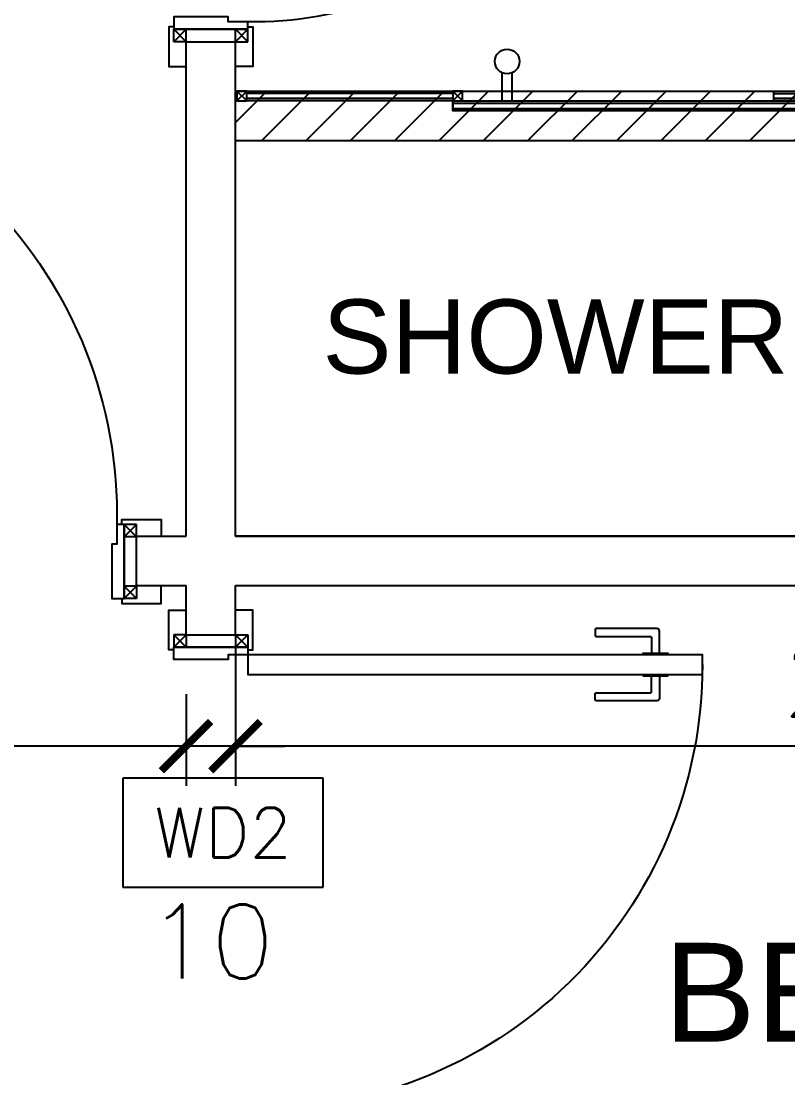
# Model space of a CAD drawing. Header units: centimetres. Extents: x -2093 to 438, y -64 to 4985.
# Drawn here: x -873.4 to -718.2, y 1848.4 to 2062.2 of the extents above; entities that cross this region are included whole.
import ezdxf
from ezdxf.xclip import XClip

# ---------------------------------------------------------------- set-up
doc = ezdxf.new("R2010")
doc.units = ezdxf.units.CM
doc.header["$LTSCALE"] = 100
doc.header["$MEASUREMENT"] = 0
doc.header["$XCLIPFRAME"] = 0
for name, color, linetype in [('A0-01 FLOOR PLANS$0$DIM IN', 1, 'Continuous'), ('A0-01 FLOOR PLANS$0$DOOR', 1, 'Continuous'), ('A0-01 FLOOR PLANS$0$ID_Flooring_01', 123, 'Continuous'), ('A0-01 FLOOR PLANS$0$TEXT', 3, 'Continuous'), ('A0-01 FLOOR PLANS$0$TEXT-SCHED', 3, 'Continuous'), ('A0-01 FLOOR PLANS$0$THRESHOLD', 8, 'Continuous'), ('A0-01 FLOOR PLANS$0$TILE', 252, 'Continuous'), ('A0-01 FLOOR PLANS$0$WALL-01', 7, 'Continuous'), ('DIM IN', 1, 'Continuous')]:
    doc.layers.add(name, color=color, linetype=linetype)
doc.styles.add('A0-01 FLOOR PLANS$0$22', font='romans.shx')
doc.styles.add('A0-01 FLOOR PLANS$0$A0-01 GROUND FLOOR PLAN - For Entry modification$0$ROMANS', font='romans')
doc.styles.add('A0-01 FLOOR PLANS$0$ART-PS-1', font='arial.ttf', dxfattribs={"height": 20})
doc.dimstyles.new('A0-01 FLOOR PLANS$0$100', dxfattribs={"dimtxt": 15, "dimasz": 10, "dimexe": 8, "dimexo": 12, "dimgap": 6, "dimtad": 1, "dimdec": 0, "dimzin": 0, "dimdsep": 46, "dimtxsty": 'A0-01 FLOOR PLANS$0$22', "dimblk": 'A0-01 FLOOR PLANS$0$_ARCHTICK', "dimcen": 30, "dimdle": 8, "dimclrd": 1, "dimclre": 1, "dimclrt": 2, "dimadec": 0, "dimazin": 0, "dimtfac": 1, "dimtdec": 0, "dimtmove": 2, "dimatfit": 3, "dimldrblk": 'A0-01 FLOOR PLANS$0$_OBLIQUE', "dimfxl": 100, "dimtolj": 1, "dimtzin": 0, "dimarcsym": 0})
doc.dimstyles.new('A0-01 FLOOR PLANS$0$A0-01 GROUND FLOOR PLAN - For Entry modification$0$text', dxfattribs={"dimtxt": 18, "dimasz": 10, "dimexe": 10, "dimexo": 10, "dimgap": -6, "dimtad": 1, "dimtih": 1, "dimtoh": 1, "dimdec": 0, "dimdsep": 46, "dimtxsty": 'A0-01 FLOOR PLANS$0$A0-01 GROUND FLOOR PLAN - For Entry modification$0$ROMANS', "dimblk1": 'A0-01 FLOOR PLANS$0$A0-01 GROUND FLOOR PLAN - For Entry modification$0$_ARCHTICK', "dimblk2": 'A0-01 FLOOR PLANS$0$A0-01 GROUND FLOOR PLAN - For Entry modification$0$_ARCHTICK', "dimsah": 1, "dimcen": 25, "dimdle": 10, "dimse1": 1, "dimse2": 1, "dimsd1": 1, "dimsd2": 1, "dimclrd": 1, "dimclre": 1, "dimclrt": 2, "dimadec": 0, "dimazin": 0, "dimtfac": 1, "dimtdec": 0, "dimtmove": 2, "dimatfit": 3, "dimldrblk": 'A0-01 FLOOR PLANS$0$A0-01 GROUND FLOOR PLAN - For Entry modification$0$_ARCHTICK', "dimfxl": 1, "dimtolj": 1, "dimtzin": 0, "dimarcsym": 0})

# ---------------------------------------------------------------- blocks, each defined once
blk = doc.blocks.new('A0-01 FLOOR PLANS$0$A$C1495f67d')
at = {"layer": 'A0-01 FLOOR PLANS$0$THRESHOLD', "transparency": 33554687}
h = blk.add_hatch(dxfattribs=at)
h.set_pattern_fill('ANSI31', color=256, scale=2, angle=360)
h.set_pattern_definition([(45, (3770.114, -2873.269), (-4.490128, 4.490128), [])])
h.paths.add_polyline_path([(-190, 0), (0, 0), (0, -10), (-190, -10)])
at = {"layer": 'A0-01 FLOOR PLANS$0$DOOR'}
for p, q in [((-190, -10), (-188, -8)), ((-190, -8), (-188, -10)), ((-55.97, -8), (-55.97, -13.71)), ((-53.97, -8), (-53.97, -13.71)), ((-43.97, -10), (-45.97, -8)), ((-43.97, -8), (-45.97, -10)), ((-43.97, -8.5), (-2.27, -8.5)), ((-0.27, -10), (-2.27, -8)), ((-0.27, -8), (-2.27, -10)), ((-43.97, -9.5), (-2.27, -9.5))]:
    blk.add_line(p, q, dxfattribs=at)
for points in [[(-45.97, -8), (-123.97, -8), (-123.97, -6), (-43.97, -6), (-43.97, -8)], [(-188, -8), (-108.97, -8), (-108.97, -10), (-188, -10)]]:
    blk.add_lwpolyline(points, dxfattribs=at)
for points in [[(-188, -8), (-188, -10), (-190, -10), (-190, -8)], [(-188, -9.5), (-188, -8.5), (-108.97, -8.5), (-108.97, -9.5)], [(-43.97, -7.5), (-43.97, -6.5), (-123.97, -6.5), (-123.97, -7.5)], [(-45.97, -8), (-45.97, -10), (-43.97, -10), (-43.97, -8)], [(-43.97, -8), (-2.27, -8), (-2.27, -10), (-43.97, -10)], [(-2.27, -8), (-2.27, -10), (-0.27, -10), (-0.27, -8)]]:
    blk.add_lwpolyline(points, close=True, dxfattribs=at)
blk.add_circle((-54.97, -16), 2.5, dxfattribs=at)
at = {"layer": 'A0-01 FLOOR PLANS$0$TILE', "color": 8}
for p, q in [((0, 0), (-190, 0)), ((0, -10), (-190, -10))]:
    blk.add_line(p, q, dxfattribs=at)
blk = doc.blocks.new('*D222')
at = {"layer": 'A0-01 FLOOR PLANS$0$TEXT-SCHED', "color": 1, "lineweight": -2, "transparency": 16777216}
for p, q in [((-812.23, 1909.01), (-852.8, 1909.01)), ((-852.8, 1909.01), (-852.8, 1887.01)), ((-812.23, 1887.01), (-812.23, 1909.01)), ((-852.8, 1887.01), (-812.23, 1887.01))]:
    blk.add_line(p, q, dxfattribs=at)
at = {"layer": 'Defpoints', "color": 0, "transparency": 16777216}
blk.add_point((-832.51, 1898.01), dxfattribs=at)
blk.add_point((-832.51, 1898.01), dxfattribs=at)
blk.add_point((-832.51, 1898.01), dxfattribs=at)
at = {"layer": 'A0-01 FLOOR PLANS$0$TEXT-SCHED', "color": 2, "transparency": 16777216, "insert": (-832.51, 1898.01), "char_height": 8, "width": 47.1429, "attachment_point": 5, "style": 'A0-01 FLOOR PLANS$0$A0-01 GROUND FLOOR PLAN - For Entry modification$0$ROMANS'}
blk.add_mtext('\\A1;{\\H1.25x;WD2}', dxfattribs=at)
blk = doc.blocks.new('A0-01 FLOOR PLANS$0$A0-01 GROUND FLOOR PLAN - For Entry modification$0$_ARCHTICK')
at = {"color": 0, "linetype": 'ByBlock', "const_width": 0.15}
blk.add_lwpolyline([(-0.5, -0.5), (0.5, 0.5)], dxfattribs=at)
blk = doc.blocks.new('A0-01 FLOOR PLANS$0$_ARCHTICK')
at = {"color": 0, "linetype": 'ByBlock', "const_width": 0.15}
blk.add_lwpolyline([(-0.5, -0.5), (0.5, 0.5)], dxfattribs=at)
blk = doc.blocks.new('*D218')
at = {"layer": 'A0-01 FLOOR PLANS$0$DIM IN', "color": 1, "lineweight": -2, "transparency": 16777216}
for p, q in [((-570, 1941), (-570, 1907.5)), ((-830, 1936), (-830, 1907.5)), ((-562, 1915.5), (-838, 1915.5))]:
    blk.add_line(p, q, dxfattribs=at)
at = {"layer": 'Defpoints', "color": 0, "transparency": 16777216}
for p in [(-570, 1953), (-830, 1948), (-830, 1915.5)]:
    blk.add_point(p, dxfattribs=at)
at = {"layer": 'A0-01 FLOOR PLANS$0$DIM IN', "color": 1, "lineweight": -2, "transparency": 16777216, "xscale": 10, "yscale": 10, "zscale": 10, "rotation": 180}
blk.add_blockref('A0-01 FLOOR PLANS$0$_ARCHTICK', (-830, 1915.5), dxfattribs=at)
at = {"layer": 'A0-01 FLOOR PLANS$0$DIM IN', "color": 1, "lineweight": -2, "transparency": 16777216, "xscale": 10, "yscale": 10, "zscale": 10}
blk.add_blockref('A0-01 FLOOR PLANS$0$_ARCHTICK', (-570, 1915.5), dxfattribs=at)
at = {"layer": 'A0-01 FLOOR PLANS$0$DIM IN', "color": 2, "transparency": 16777216, "insert": (-700, 1929), "char_height": 15, "attachment_point": 5, "style": 'A0-01 FLOOR PLANS$0$22'}
blk.add_mtext('\\A1;260', dxfattribs=at)
blk = doc.blocks.new('A0-01 FLOOR PLANS$0$_OBLIQUE')
at = {"color": 0, "linetype": 'ByBlock'}
blk.add_line((-0.5, -0.5), (0.5, 0.5), dxfattribs=at)
blk = doc.blocks.new('*D360')
at = {"layer": 'A0-01 FLOOR PLANS$0$DIM IN', "color": 1, "lineweight": -2, "transparency": 16777216}
for p, q in [((-840, 1926), (-840, 1907.5)), ((-830, 1926), (-830, 1907.5)), ((-840, 1915.5), (-850, 1915.5)), ((-830, 1915.5), (-840, 1915.5)), ((-830, 1915.5), (-820, 1915.5))]:
    blk.add_line(p, q, dxfattribs=at)
at = {"layer": 'Defpoints', "color": 0, "transparency": 16777216}
for p in [(-840, 1938), (-830, 1938), (-840, 1915.5)]:
    blk.add_point(p, dxfattribs=at)
at = {"layer": 'A0-01 FLOOR PLANS$0$DIM IN', "color": 1, "lineweight": -2, "transparency": 16777216, "xscale": 10, "yscale": 10, "zscale": 10}
blk.add_blockref('A0-01 FLOOR PLANS$0$_ARCHTICK', (-840, 1915.5), dxfattribs=at)
at = {"layer": 'A0-01 FLOOR PLANS$0$DIM IN', "color": 1, "lineweight": -2, "transparency": 16777216, "xscale": 10, "yscale": 10, "zscale": 10, "rotation": 180}
blk.add_blockref('A0-01 FLOOR PLANS$0$_ARCHTICK', (-830, 1915.5), dxfattribs=at)
at = {"layer": 'A0-01 FLOOR PLANS$0$DIM IN', "color": 2, "transparency": 16777216, "insert": (-835, 1876), "char_height": 15, "attachment_point": 5, "style": 'A0-01 FLOOR PLANS$0$22'}
blk.add_mtext('\\A1;10', dxfattribs=at)
blk = doc.blocks.new('*D361')
at = {"layer": 'A0-01 FLOOR PLANS$0$DIM IN', "color": 1, "lineweight": -2, "transparency": 16777216}
for p, q in [((-960, 1927.5), (-960, 1923.5)), ((-840, 1926), (-840, 1907.5)), ((-832, 1915.5), (-968, 1915.5))]:
    blk.add_line(p, q, dxfattribs=at)
at = {"layer": 'Defpoints', "color": 0, "transparency": 16777216}
for p in [(-840, 1938), (-960, 1915.5), (-960, 1915.5)]:
    blk.add_point(p, dxfattribs=at)
at = {"layer": 'A0-01 FLOOR PLANS$0$DIM IN', "color": 1, "lineweight": -2, "transparency": 16777216, "xscale": 10, "yscale": 10, "zscale": 10, "rotation": 180}
blk.add_blockref('A0-01 FLOOR PLANS$0$_ARCHTICK', (-960, 1915.5), dxfattribs=at)
at = {"layer": 'A0-01 FLOOR PLANS$0$DIM IN', "color": 1, "lineweight": -2, "transparency": 16777216, "xscale": 10, "yscale": 10, "zscale": 10}
blk.add_blockref('A0-01 FLOOR PLANS$0$_ARCHTICK', (-840, 1915.5), dxfattribs=at)
at = {"layer": 'A0-01 FLOOR PLANS$0$DIM IN', "color": 2, "transparency": 16777216, "insert": (-900, 1929), "char_height": 15, "attachment_point": 5, "style": 'A0-01 FLOOR PLANS$0$22'}
blk.add_mtext('\\A1;120', dxfattribs=at)
blk = doc.blocks.new('A0-01 FLOOR PLANS$0$DOOR 25CM')
at = {"layer": 'A0-01 FLOOR PLANS$0$DOOR'}
blk.add_lwpolyline([(-4739.05, 1353.5), (-4735.05, 1353.5), (-4735.05, 1261.5), (-4739.05, 1261.5)], close=True, dxfattribs=at)
for points in [[(-4739.35, 1344.8), (-4743.85, 1344.8, 0.414214), (-4744.35, 1344.3), (-4744.35, 1332, 0.414214), (-4744.15, 1331.8), (-4742.95, 1331.8, 0.414214), (-4742.75, 1332), (-4742.75, 1343, -0.414214), (-4742.55, 1343.2), (-4739.35, 1343.2)], [(-4734.75, 1344.8), (-4730.26, 1344.8, -0.414214), (-4729.76, 1344.3), (-4729.76, 1332, -0.414214), (-4729.96, 1331.8), (-4731.16, 1331.8, -0.414214), (-4731.36, 1332), (-4731.36, 1343, 0.414214), (-4731.56, 1343.2), (-4734.75, 1343.2)]]:
    blk.add_lwpolyline(points, format="xyb", dxfattribs=at)
for points in [[(-4739.05, 1341.5), (-4739.35, 1341.5), (-4739.35, 1346.5), (-4739.05, 1346.5)], [(-4735.05, 1341.5), (-4734.75, 1341.5), (-4734.75, 1346.5), (-4735.05, 1346.5)]]:
    blk.add_lwpolyline(points, dxfattribs=at)
blk.add_arc((-4737.11, 1263.56), 89.94, 89.9604, 181.3128, dxfattribs=at)
blk = doc.blocks.new('A0-01 FLOOR PLANS$0$90-10')
at = {"layer": 'A0-01 FLOOR PLANS$0$DOOR', "linetype": 'Continuous'}
for p, q in [((9747.9, -4467.93), (9747.9, -4470.43)), ((9857.88, -4467.93), (9857.88, -4470.43)), ((9747.9, -4482.93), (9747.9, -4480.43)), ((9755.4, -4482.93), (9755.4, -4480.43)), ((9850.38, -4482.93), (9850.38, -4480.43)), ((9857.88, -4482.93), (9857.88, -4480.43))]:
    blk.add_line(p, q, dxfattribs=at)
at = {"layer": 'A0-01 FLOOR PLANS$0$DOOR'}
for p, q in [((9752.9, -4470.43), (9752.9, -4467.93)), ((9752.9, -4467.93), (9755.4, -4467.93)), ((9755.4, -4467.93), (9752.9, -4470.43)), ((9755.4, -4470.43), (9752.9, -4467.93)), ((9852.88, -4467.93), (9850.38, -4467.93)), ((9850.38, -4467.93), (9852.88, -4470.43)), ((9850.38, -4470.43), (9852.88, -4467.93)), ((9852.88, -4470.43), (9852.88, -4467.93)), ((9752.9, -4470.43), (9755.4, -4470.43)), ((9852.88, -4470.43), (9850.38, -4470.43)), ((9752.9, -4480.43), (9752.9, -4482.93)), ((9755.4, -4482.93), (9752.9, -4480.43)), ((9755.4, -4480.43), (9752.9, -4482.93)), ((9752.9, -4480.43), (9755.4, -4480.43)), ((9850.38, -4482.93), (9852.88, -4480.43)), ((9850.38, -4480.43), (9852.88, -4482.93)), ((9852.88, -4480.43), (9850.38, -4480.43)), ((9852.88, -4480.43), (9852.88, -4482.93)), ((9752.9, -4482.93), (9755.4, -4482.93)), ((9852.88, -4482.93), (9850.38, -4482.93))]:
    blk.add_line(p, q, dxfattribs=at)
for points in [[(9755.9, -4467.93), (9755.9, -4466.93), (9747.9, -4466.93), (9747.9, -4467.93)], [(9849.88, -4467.93), (9849.88, -4466.93), (9857.88, -4466.93), (9857.88, -4467.93)], [(9755.4, -4467.93), (9755.4, -4482.93)], [(9755.4, -4467.93), (9756.9, -4467.93), (9756.9, -4471.93), (9757.9, -4471.93), (9757.9, -4482.93), (9755.4, -4482.93), (9755.4, -4467.93)], [(9850.38, -4467.93), (9848.88, -4467.93), (9848.88, -4471.93), (9847.88, -4471.93), (9847.88, -4482.93), (9850.38, -4482.93), (9850.38, -4467.93)], [(9850.38, -4467.93), (9850.38, -4482.93)], [(9755.9, -4482.93), (9755.9, -4483.93), (9747.9, -4483.93), (9747.9, -4482.93)], [(9849.88, -4482.93), (9849.88, -4483.93), (9857.88, -4483.93), (9857.88, -4482.93)]]:
    blk.add_lwpolyline(points, dxfattribs=at)
at = {"layer": 'A0-01 FLOOR PLANS$0$DOOR', "linetype": 'Continuous', "xscale": -1}
blk.add_blockref('A0-01 FLOOR PLANS$0$DOOR 25CM', (5021.85, -5729.43), dxfattribs=at)
blk = doc.blocks.new('A0-01 FLOOR PLANS$0$70-100')
at = {"layer": 'A0-01 FLOOR PLANS$0$DOOR', "linetype": 'Continuous'}
for p, q in [((-5, 12.5), (-5, 10)), ((84.98, 12.5), (84.98, 10)), ((-5, -2.5), (-5, 0)), ((84.98, -2.5), (84.98, 0)), ((2.5, -2.5), (2.5, 0)), ((77.48, -2.5), (77.48, 0))]:
    blk.add_line(p, q, dxfattribs=at)
at = {"layer": 'A0-01 FLOOR PLANS$0$DOOR'}
for p, q in [((0, 12.5), (2.5, 12.5)), ((0, 10), (0, 12.5)), ((2.5, 12.5), (0, 10)), ((2.5, 10), (0, 12.5)), ((79.98, 12.5), (77.48, 12.5)), ((77.48, 12.5), (79.98, 10)), ((77.48, 10), (79.98, 12.5)), ((79.98, 10), (79.98, 12.5)), ((0, 10), (2.5, 10)), ((79.98, 10), (77.48, 10)), ((2.5, -2.5), (0, 0)), ((77.48, -2.5), (79.98, 0)), ((0, 0), (0, -2.5)), ((2.5, 0), (0, -2.5)), ((0, 0), (2.5, 0)), ((77.48, 0), (79.98, -2.5)), ((79.98, 0), (77.48, 0)), ((79.98, 0), (79.98, -2.5)), ((0, -2.5), (2.5, -2.5)), ((79.98, -2.5), (77.48, -2.5))]:
    blk.add_line(p, q, dxfattribs=at)
for points in [[(3, 12.5), (3, 13.5), (-5, 13.5), (-5, 12.5)], [(76.98, 12.5), (76.98, 13.5), (84.98, 13.5), (84.98, 12.5)], [(2.5, 12.5), (2.5, -2.5)], [(2.5, 12.5), (4, 12.5), (4, 8.5), (5, 8.5), (5, -2.5), (2.5, -2.5), (2.5, 12.5)], [(77.48, 12.5), (75.98, 12.5), (75.98, 8.5), (74.98, 8.5), (74.98, -2.5), (77.48, -2.5), (77.48, 12.5)], [(77.48, 12.5), (77.48, -2.5)], [(3, -2.5), (3, -3.5), (-5, -3.5), (-5, -2.5)], [(76.98, -2.5), (76.98, -3.5), (84.98, -3.5), (84.98, -2.5)]]:
    blk.add_lwpolyline(points, dxfattribs=at)
at = {"layer": 'A0-01 FLOOR PLANS$0$DOOR', "linetype": 'Continuous', "xscale": -0.7825568214834222, "yscale": 0.7825568214834222, "zscale": 0.7825568214834222}
blk.add_blockref('A0-01 FLOOR PLANS$0$DOOR 25CM', (-3701.45, -974.7), dxfattribs=at)
blk = doc.blocks.new('A0-01 FLOOR PLANS')
at = {"layer": 'A0-01 FLOOR PLANS$0$ID_Flooring_01'}
blk.add_lwpolyline([(-640, 1958), (-830, 1958), (-830, 2038), (-640, 2038)], close=True, dxfattribs=at)
at = {"layer": 'A0-01 FLOOR PLANS$0$WALL-01'}
for p, q in [((-840, 1958), (-840, 2058)), ((-840, 2058), (-830, 2058)), ((-830, 1958), (-830, 2058)), ((-850, 1948), (-850, 1958)), ((-850, 1958), (-840, 1958)), ((-830, 1958), (-640, 1958)), ((-850, 1948), (-840, 1948)), ((-840, 1938), (-840, 1948)), ((-830, 1948), (-570, 1948)), ((-830, 1938), (-830, 1948)), ((-840, 1938), (-830, 1938))]:
    blk.add_line(p, q, dxfattribs=at)
at = {"layer": 'A0-01 FLOOR PLANS$0$DOOR', "rotation": 270}
for name, p in [('A0-01 FLOOR PLANS$0$70-100', (-840, 2137.98)), ('A0-01 FLOOR PLANS$0$90-10', (3640.43, 11690.9))]:
    blk.add_blockref(name, p, dxfattribs=at)
at = {"layer": 'A0-01 FLOOR PLANS$0$DOOR'}
blk.add_blockref('A0-01 FLOOR PLANS$0$90-10', (-10702.9, 6428.27), dxfattribs=at)
at = {"layer": 'A0-01 FLOOR PLANS$0$WALL-01', "rotation": 180}
blk.add_blockref('A0-01 FLOOR PLANS$0$A$C1495f67d', (-830, 2038), dxfattribs=at)
at = {"layer": 'A0-01 FLOOR PLANS$0$TEXT', "style": 'A0-01 FLOOR PLANS$0$ART-PS-1'}
for s, height, p in [('SHOWER', 15, (-812.39, 1990.86)), ('BEDROOM 02', 20, (-743.37, 1855.72))]:
    blk.add_text(s, height=height, dxfattribs=at).set_placement(p)
at = {"layer": 'A0-01 FLOOR PLANS$0$DIM IN'}
for base, p1, p2, picture, middle in [((-830, 1915.5), (-570, 1953), (-830, 1948), '*D218', (-700, 1929)), ((-960, 1915.5), (-840, 1938), (-960, 1915.5), '*D361', (-900, 1929)), ((-840, 1915.5), (-830, 1938), (-840, 1938), '*D360', (-835, 1876))]:
    dim = blk.add_linear_dim(base=base, p1=p1, p2=p2, dimstyle='A0-01 FLOOR PLANS$0$100', override={"dimfxl": 0.075}, dxfattribs=at)
    dim.commit()
    dim.dimension.update_dxf_attribs({"geometry": picture, "text_midpoint": middle})
at = {"layer": 'A0-01 FLOOR PLANS$0$TEXT-SCHED'}
dim = blk.add_linear_dim(base=(-832.51, 1898.01), p1=(-832.51, 1898.01), p2=(-832.51, 1898.01), angle=90, text='{\\H1.25x;WD2}', dimstyle='A0-01 FLOOR PLANS$0$A0-01 GROUND FLOOR PLAN - For Entry modification$0$text', override={"dimtxt": 8, "dimgap": -6, "dimclrt": 2}, dxfattribs=at)
dim.commit()
dim.dimension.update_dxf_attribs({"geometry": '*D222', "text_midpoint": (-832.51, 1898.01), "dimtype": 128})

msp = doc.modelspace()

# ---------------------------------------------------------------- block references
at = {"layer": 'DIM IN'}
ref = msp.add_blockref('A0-01 FLOOR PLANS', (0, 0), dxfattribs=at)
XClip(ref).set_block_clipping_path([(-2776.1374472706, -63.5198747971), (-25.2799057033, 3544.9387921137)])

doc.saveas('drawing.dxf')
